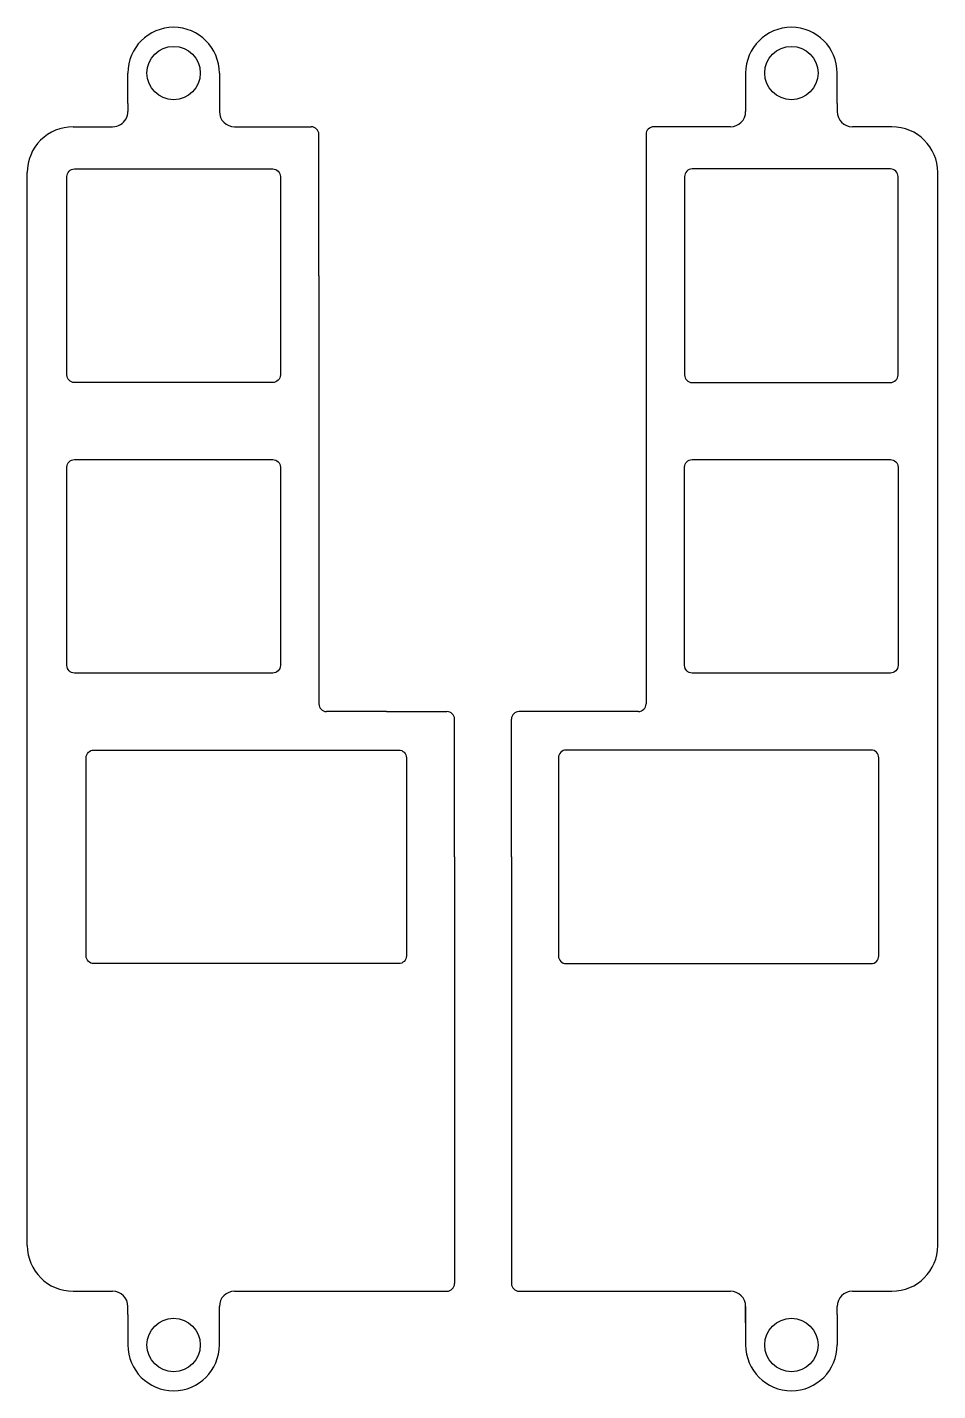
# Model space of a CAD drawing. Header units: millimetres. Extents: x 52.3 to 112, y -139 to -49.6.
import ezdxf

# ---------------------------------------------------------------- set-up
doc = ezdxf.new("R2010")
doc.units = ezdxf.units.MM
doc.layers.get('0').update_dxf_attribs({"linetype": 'CONTINUOUS'})

msp = doc.modelspace()

# ---------------------------------------------------------------- linework, layer by layer
for p, q in [((58.912, -54.589), (58.912, -52.589)), ((64.913, -52.589), (64.913, -54.589)), ((99.421, -52.589), (99.421, -54.589)), ((105.421, -54.589), (105.421, -52.589)), ((64.913, -54.045), (64.913, -55.114)), ((99.421, -54.045), (99.421, -55.114)), ((58.912, -54.589), (58.912, -55.114)), ((105.421, -54.589), (105.421, -55.114)), ((55.316, -56.114), (57.913, -56.114)), ((65.913, -56.114), (70.938, -56.114)), ((98.421, -56.114), (93.388, -56.114)), ((109.016, -56.114), (106.421, -56.114)), ((71.437, -65.881), (71.437, -56.614)), ((92.888, -56.614), (92.888, -93.956)), ((52.317, -129.464), (52.316, -59.114)), ((112.016, -129.464), (112.016, -59.114)), ((71.437, -65.881), (71.437, -93.956)), ((108.913, -91.931), (95.913, -91.931)), ((75.878, -94.456), (71.938, -94.456)), ((75.878, -94.456), (79.831, -94.456)), ((92.388, -94.456), (84.567, -94.456)), ((80.331, -103.981), (80.331, -94.956)), ((84.067, -103.981), (84.067, -94.956)), ((80.331, -103.981), (80.331, -131.964)), ((84.067, -103.981), (84.067, -131.964)), ((55.316, -132.464), (57.913, -132.464)), ((65.913, -132.464), (79.831, -132.464)), ((84.567, -132.464), (98.421, -132.464)), ((106.421, -132.464), (109.016, -132.464)), ((58.912, -133.989), (58.912, -135.989)), ((58.912, -133.989), (58.912, -133.464)), ((64.913, -134.532), (64.913, -133.464)), ((64.913, -135.989), (64.913, -133.989)), ((99.421, -134.532), (99.421, -133.464)), ((99.421, -133.464), (99.421, -135.989)), ((105.421, -133.989), (105.421, -133.464)), ((105.421, -133.989), (105.421, -135.989))]:
    msp.add_line(p, q)
for points in [[(68.912, -59.381), (68.912, -72.381, -0.414214), (68.413, -72.881), (55.413, -72.881, -0.414214), (54.913, -72.381), (54.913, -59.381, -0.414214), (55.413, -58.881), (68.413, -58.881, -0.414214)], [(109.413, -72.381), (109.413, -59.381, 0.414214), (108.913, -58.881), (95.913, -58.881, 0.414214), (95.413, -59.381), (95.413, -72.381, 0.414214), (95.913, -72.881), (108.913, -72.881, 0.414214)], [(54.913, -78.431, -0.414214), (55.413, -77.931), (68.413, -77.931, -0.414214), (68.912, -78.431), (68.912, -91.431, -0.414214), (68.413, -91.931), (55.413, -91.931, -0.414214), (54.913, -91.431)], [(108.913, -77.931, -0.414214), (109.413, -78.431), (109.413, -91.431, -0.414214), (108.913, -91.931), (95.913, -91.931, -0.414214), (95.413, -91.431), (95.413, -78.431, -0.414214), (95.913, -77.931)], [(76.675, -110.981), (56.675, -110.981, -0.414214), (56.175, -110.481), (56.175, -97.481, -0.414214), (56.675, -96.981), (76.675, -96.981, -0.414214), (77.175, -97.481), (77.175, -110.481, -0.414214)], [(87.65, -96.981, 0.414214), (87.15, -97.481), (87.15, -110.481, 0.414214), (87.65, -110.981), (107.65, -110.981, 0.414214), (108.15, -110.481), (108.15, -97.481, 0.414214), (107.65, -96.981)]]:
    msp.add_lwpolyline(points, format="xyb", close=True)
for centre in [(61.913, -52.589), (102.421, -52.589), (61.913, -135.989), (102.421, -135.989)]:
    msp.add_circle(centre, 1.75)
for centre, radius, start, end in [((61.913, -52.589), 3, 0, 180), ((102.421, -52.589), 3, 0, 180), ((57.913, -55.114), 1, -28.35902, 0), ((65.913, -55.114), 1, 180, 270), ((98.421, -55.114), 1, -90, 0), ((106.421, -55.114), 1, 180, 270), ((55.316, -59.114), 3, 90, 180.0001), ((57.913, -55.114), 1, 270, 331.64098), ((70.938, -56.614), 0.5, 0, 90), ((93.388, -56.614), 0.5, 90, 180), ((109.016, -59.114), 3, 0, 90), ((71.938, -93.956), 0.5, 180, 270), ((79.831, -94.956), 0.5, 0, 90), ((84.567, -94.956), 0.5, 90, 180), ((92.388, -93.956), 0.5, -90, 0), ((55.317, -129.464), 3, 180.0001, 269.99976), ((109.016, -129.464), 3, -90, 0), ((79.831, -131.964), 0.5, -90, 0), ((84.567, -131.964), 0.5, 180, 270), ((57.913, -133.464), 1, 0, 90), ((65.913, -133.464), 1, 90, 180), ((98.421, -133.464), 1, 0, 90), ((106.421, -133.464), 1, 90, 180), ((61.913, -135.989), 3, -180, 0), ((102.421, -135.989), 3, -180, 0)]:
    msp.add_arc(centre, radius, start, end)

doc.saveas('drawing.dxf')
